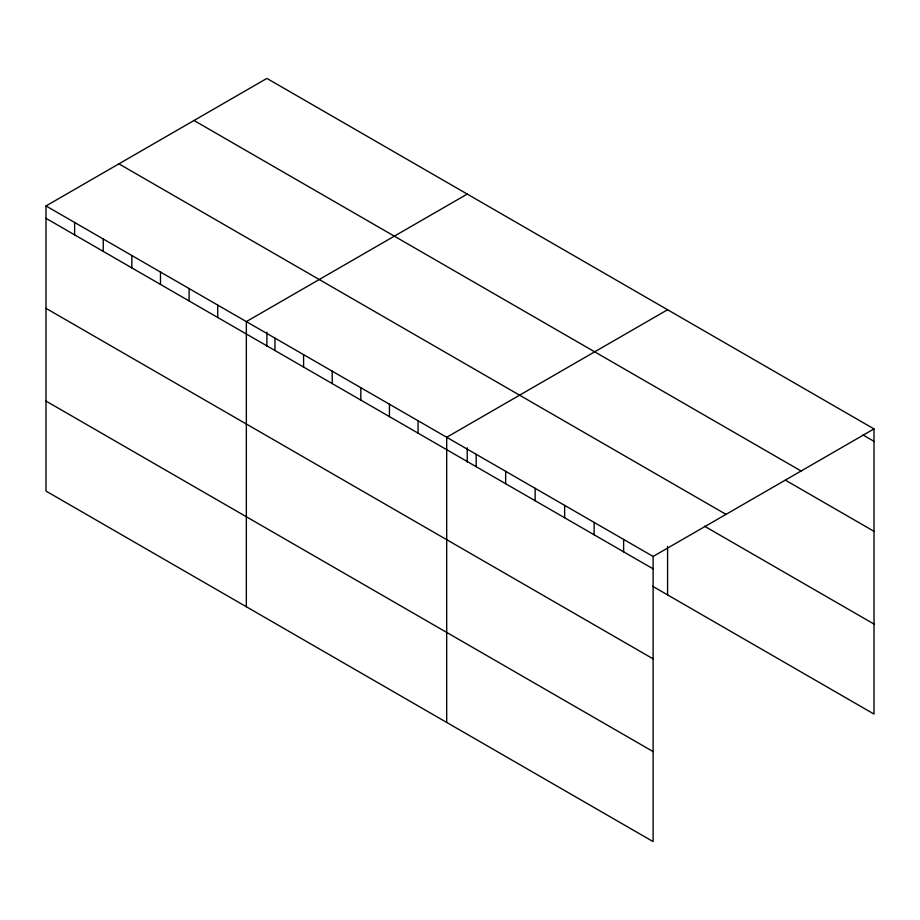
<?xml version="1.0" encoding="UTF-8"?>
<svg xmlns="http://www.w3.org/2000/svg" width="920" height="920" viewBox="0 0 920 920"><rect width="100%" height="100%" fill="white"/><g stroke="black" fill="none" stroke-linecap="round" stroke-linejoin="round"><path stroke-width="1.38" d="M46 205.942L653.108 556.45L653.108 841.593L46 491.084L46 205.942L266.892 78.407L874 428.916L874 714.058L652.648 586.27M467.233 194.074L246.341 321.609L246.341 606.751M667.586 309.741L446.694 437.276L446.694 722.418M653.108 556.45L874 428.916M862.937 434.93L874 441.312M193.993 120.497L801.101 471.005M785.53 480.24L874 531.323M118.898 163.852L726.006 514.36M704.444 526.159L874 624.059M46 218.327L653.108 568.847M46 308.338L653.108 658.846M46 401.074L653.108 751.582M667.586 546.319L667.586 594.883M623.622 539.419L623.622 551.816M594.136 522.399L594.136 534.796M564.639 505.379L564.639 517.764M535.153 488.347L535.153 500.744M505.666 471.327L505.666 483.713M476.18 454.296L476.18 466.693M467.233 447.787L467.233 462.081M418.071 420.75L418.071 433.147M389.447 404.225L389.447 416.622M360.824 387.699L360.824 400.096M332.212 371.174L332.212 383.571M303.589 354.648L303.589 367.046M274.965 338.134L274.965 350.52M266.892 332.12L266.892 346.403M217.73 305.084L217.73 317.48M189.106 288.558L189.106 300.955M160.482 272.032L160.482 284.43M131.859 255.507L131.859 267.904M103.247 238.981L103.247 251.378M74.623 222.456L74.623 234.853"/></g></svg>
